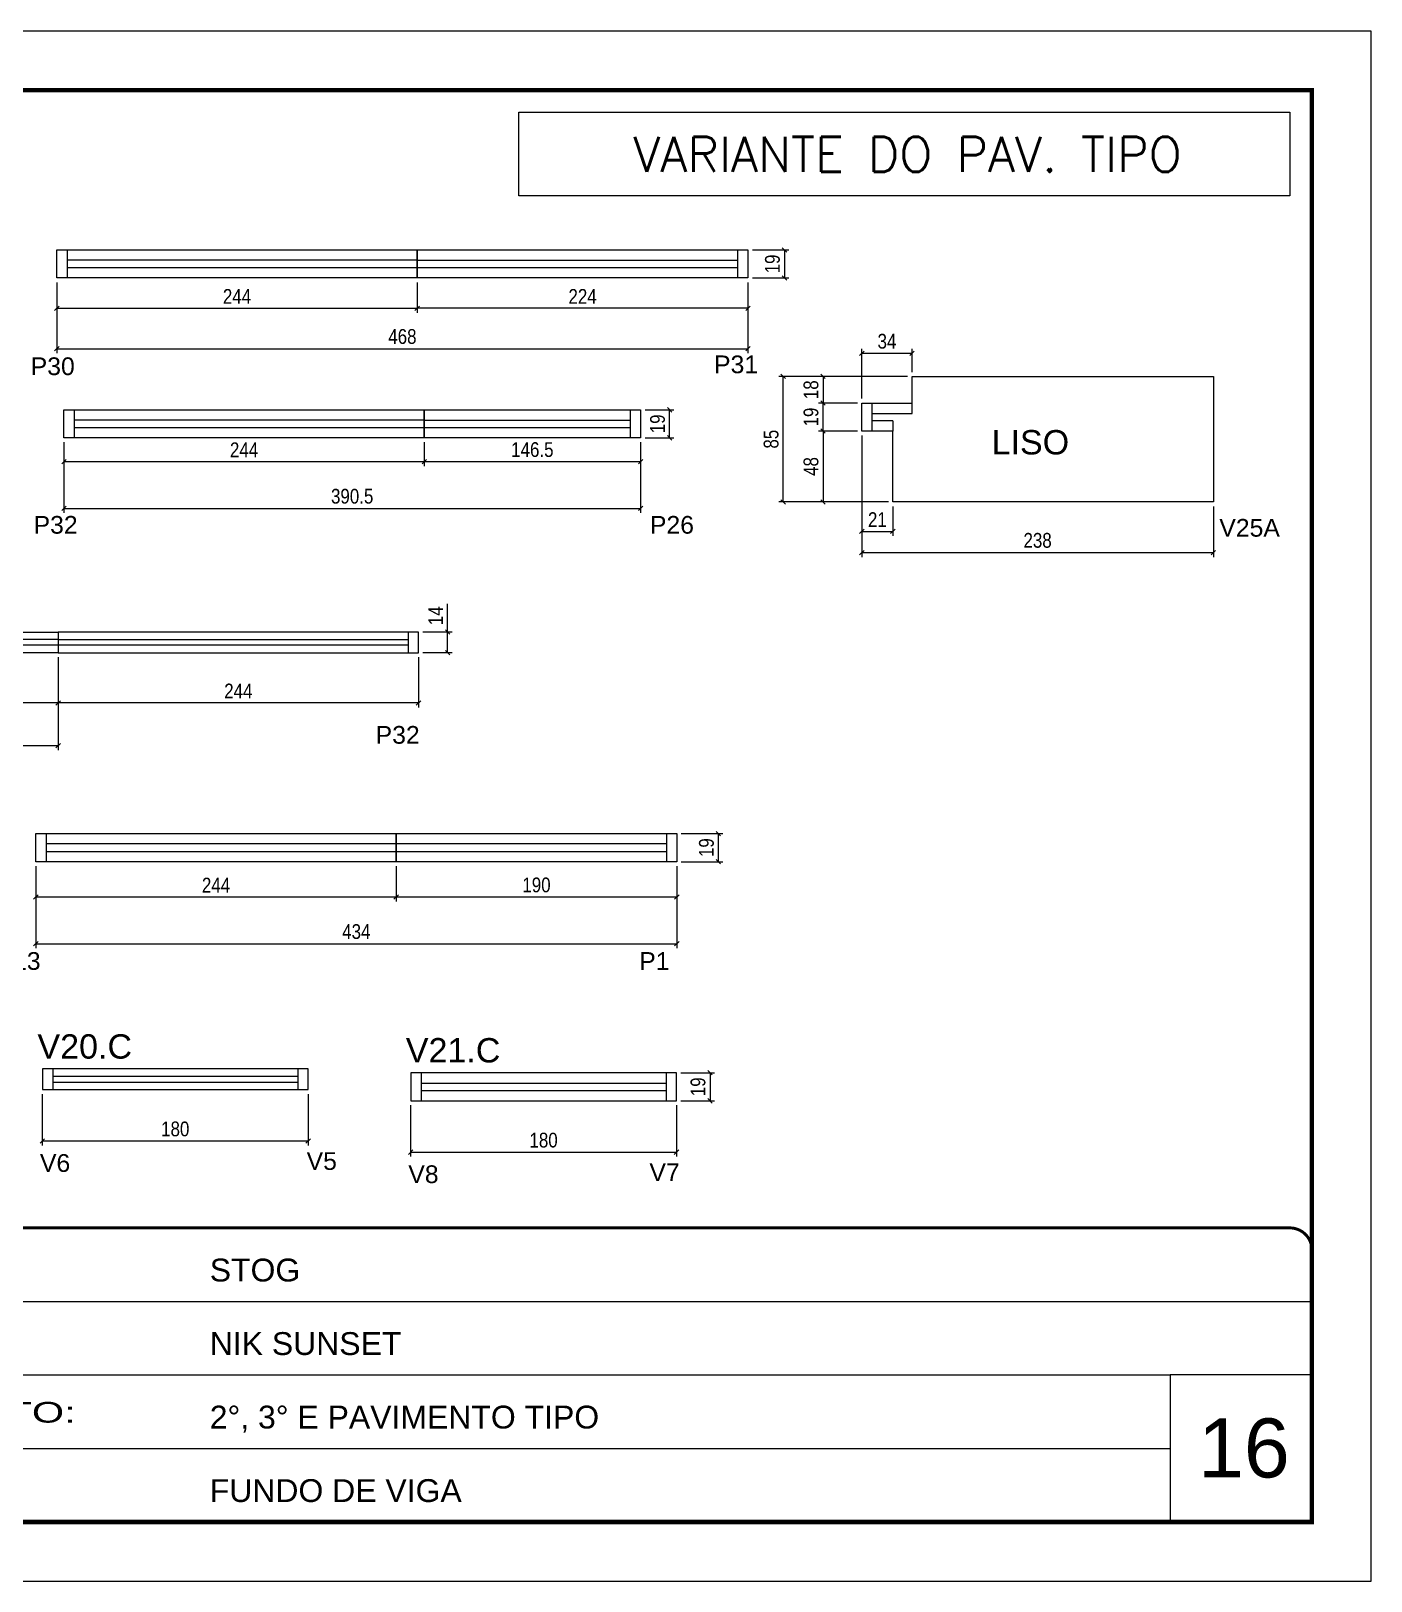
# Model space of a CAD drawing. Header units: millimetres. Extents: x 2437 to 8691, y -1523 to 4121.
# Drawn here: x 7784 to 8691, y -375 to 675 of the extents above; entities that cross this region are included whole.
import ezdxf

# ---------------------------------------------------------------- set-up
doc = ezdxf.new("R2010")
doc.units = ezdxf.units.MM
doc.linetypes.add('CONTINUO', pattern=[0])
doc.linetypes.add('DASHED', pattern=[0.75, 0.5, -0.25])
for name, color, linetype in [('5', 5, 'Continuous'), ('COTA', 241, 'Continuous'), ('NOMENCLATURA', 7, 'Continuous'), ('Painéis', 200, 'Continuous'), ('SARR_2.2x7', 40, 'Continuous'), ('SARR_EDITAR', 141, 'Continuous')]:
    doc.layers.add(name, color=color, linetype=linetype)
for name, color, linetype, lineweight in [('CARIMBO', 255, 'Continuous', 9), ('Folhas', 255, 'Continuous', 9), ('SARRAFO DE PRESSAO', 251, 'DASHED', 9), ('Texto Seção', 7, 'Continuous', 15)]:
    doc.layers.add(name, color=color, linetype=linetype, lineweight=lineweight)
doc.styles.add('ARIAL', font='arial.ttf')
doc.styles.add('COTA TECNICA', font='techl___.ttf', dxfattribs={"height": 10})
doc.styles.add('COTA TECNICA-50', font='techl___.ttf', dxfattribs={"height": 10})
doc.styles.add('REGUA-120', font='ROMANS.shx', dxfattribs={"height": 15})
doc.styles.get("Standard").update_dxf_attribs({"font": 'arial.ttf'})
doc.styles.add('Tecnologia', font='')
doc.styles.get('Tecnologia').set_extended_font_data('Forgotten Futurist')
doc.dimstyles.new('COTA PAINEL-50', dxfattribs={"dimtxt": 10, "dimasz": 3, "dimexe": 3, "dimexo": 3, "dimgap": 3, "dimtad": 1, "dimdec": 1, "dimzin": 12, "dimdsep": 46, "dimtxsty": 'COTA TECNICA-50', "dimblk1": 'OBLIQUE', "dimblk2": 'OBLIQUE', "dimsah": 1, "dimcen": 0.9, "dimclrd": 4, "dimclre": 4, "dimclrt": 240, "dimadec": 1, "dimazin": 3, "dimtfac": 1, "dimtdec": 1, "dimtmove": 0, "dimatfit": 3, "dimfxl": 1, "dimtolj": 1, "dimtzin": 12, "dimarcsym": 0})
doc.dimstyles.new('PAINEL', dxfattribs={"dimtxt": 10, "dimasz": 3, "dimexe": 3, "dimexo": 3, "dimgap": 3, "dimtad": 1, "dimdec": 1, "dimzin": 12, "dimdsep": 46, "dimtxsty": 'COTA TECNICA', "dimblk1": 'OBLIQUE', "dimblk2": 'OBLIQUE', "dimsah": 1, "dimcen": 0.9, "dimclrd": 4, "dimclre": 4, "dimclrt": 240, "dimadec": 1, "dimazin": 3, "dimtfac": 1, "dimtdec": 1, "dimtmove": 0, "dimatfit": 3, "dimfxl": 1, "dimtolj": 1, "dimtzin": 12, "dimarcsym": 0})

# ---------------------------------------------------------------- blocks, each defined once
blk = doc.blocks.new('9999999999')
at = {"color": 30, "linetype": 'CONTINUO'}
for p, q in [((98564.6, 34379.6), (99584, 34379.6)), ((98564.6, 34329.8), (99488, 34329.8)), ((99584, 34329.8), (99488, 34329.8)), ((99488, 34329.8), (99488, 34230.2)), ((98564.6, 34280), (99488, 34280))]:
    blk.add_line(p, q, dxfattribs=at)
at = {"color": 30, "linetype": 'CONTINUO', "const_width": 2}
blk.add_lwpolyline([(99584, 34230.2), (99584, 34414.4, 0.414214), (99569, 34429.4), (98229, 34429.4, 0.414214), (98214, 34414.4), (98214, 34245.2, 0.414214), (98229, 34230.2), (99584, 34230.2)], format="xyb", dxfattribs=at)
at = {"layer": 'Folhas'}
blk.add_lwpolyline([(98139, 34190.2), (99624, 34190.2), (99624, 35240.2), (98139, 35240.2)], close=True, dxfattribs=at)
at = {"layer": 'Folhas', "color": 30, "const_width": 3}
blk.add_lwpolyline([(98214, 34230.2), (99584, 34230.2), (99584, 35200.2), (98214, 35200.2)], close=True, dxfattribs=at)
at = {"color": 7, "linetype": 'Continuous', "ltscale": 5, "style": 'ARIAL'}
for s, height, p in [('STOG', 15.48, (98837.7, 34393.1)), ('NIK SUNSET', 15.48, (98837.7, 34343.3)), ('2°, 3° E PAVIMENTO TIPO', 15.483, (98837.7, 34293.5)), ('FUNDO DE VIGA', 15.483, (98837.7, 34243.7))]:
    blk.add_text(s, height=height, dxfattribs=at).set_placement(p)
at = {"layer": 'Folhas', "color": 7, "style": 'Tecnologia', "width": 1.5}
blk.add_text('PAVIMENTO:', height=14, dxfattribs=at).set_placement((98573.7, 34297.5))
blk = doc.blocks.new('_Oblique')
at = {"color": 0, "linetype": 'ByBlock', "lineweight": -2}
blk.add_line((-0.5, -0.5), (0.5, 0.5), dxfattribs=at)
blk = doc.blocks.new('*D486')
at = {"layer": 'COTA', "color": 4, "linetype": 'ByBlock', "lineweight": -2, "transparency": 16777216}
for p, q in [((7801, 504.8), (7801, 484.3)), ((8045, 504.8), (8045, 484.3)), ((7801, 487.3), (8045, 487.3))]:
    blk.add_line(p, q, dxfattribs=at)
at = {"layer": 'Defpoints', "color": 0, "linetype": 'ByBlock', "transparency": 16777216}
for p in [(7801, 507.8), (8045, 507.8), (8045, 487.3)]:
    blk.add_point(p, dxfattribs=at)
at = {"layer": 'COTA', "color": 4, "linetype": 'ByBlock', "lineweight": -2, "transparency": 16777216, "xscale": 3, "yscale": 3, "zscale": 3, "rotation": 180}
blk.add_blockref('_Oblique', (7801, 487.3), dxfattribs=at)
at = {"layer": 'COTA', "color": 4, "linetype": 'ByBlock', "lineweight": -2, "transparency": 16777216, "xscale": 3, "yscale": 3, "zscale": 3}
blk.add_blockref('_Oblique', (8045, 487.3), dxfattribs=at)
at = {"layer": 'COTA', "color": 240, "linetype": 'ByBlock', "transparency": 16777216, "insert": (7923, 495.3), "char_height": 10, "attachment_point": 5, "style": 'COTA TECNICA-50'}
blk.add_mtext('\\A1;244', dxfattribs=at)
blk = doc.blocks.new('*D487')
at = {"layer": 'COTA', "color": 4, "linetype": 'ByBlock', "lineweight": -2, "transparency": 16777216}
for p, q in [((8045, 504.8), (8045, 484.3)), ((8269, 504.8), (8269, 484.3)), ((8269, 487.3), (8045, 487.3))]:
    blk.add_line(p, q, dxfattribs=at)
at = {"layer": 'Defpoints', "color": 0, "linetype": 'ByBlock', "transparency": 16777216}
for p in [(8045, 507.8), (8269, 507.8), (8045, 487.3)]:
    blk.add_point(p, dxfattribs=at)
at = {"layer": 'COTA', "color": 4, "linetype": 'ByBlock', "lineweight": -2, "transparency": 16777216, "xscale": 3, "yscale": 3, "zscale": 3, "rotation": 180}
blk.add_blockref('_Oblique', (8045, 487.3), dxfattribs=at)
at = {"layer": 'COTA', "color": 4, "linetype": 'ByBlock', "lineweight": -2, "transparency": 16777216, "xscale": 3, "yscale": 3, "zscale": 3}
blk.add_blockref('_Oblique', (8269, 487.3), dxfattribs=at)
at = {"layer": 'COTA', "color": 240, "linetype": 'ByBlock', "transparency": 16777216, "insert": (8157, 495.3), "char_height": 10, "attachment_point": 5, "style": 'COTA TECNICA-50'}
blk.add_mtext('\\A1;224', dxfattribs=at)
blk = doc.blocks.new('*D505')
at = {"layer": 'COTA', "color": 4, "lineweight": -2, "transparency": 16777216}
for p, q in [((7801, 504.8), (7801, 456.9)), ((8269, 504.8), (8269, 456.9)), ((7801, 459.9), (8269, 459.9))]:
    blk.add_line(p, q, dxfattribs=at)
at = {"layer": 'Defpoints', "color": 0, "transparency": 16777216}
for p in [(7801, 507.8), (8269, 507.8), (8269, 459.9)]:
    blk.add_point(p, dxfattribs=at)
at = {"layer": 'COTA', "color": 4, "lineweight": -2, "transparency": 16777216, "xscale": 3, "yscale": 3, "zscale": 3, "rotation": 180}
blk.add_blockref('_Oblique', (7801, 459.9), dxfattribs=at)
at = {"layer": 'COTA', "color": 4, "lineweight": -2, "transparency": 16777216, "xscale": 3, "yscale": 3, "zscale": 3}
blk.add_blockref('_Oblique', (8269, 459.9), dxfattribs=at)
at = {"layer": 'COTA', "color": 240, "transparency": 16777216, "insert": (8035, 468.1), "char_height": 10, "attachment_point": 5, "style": 'COTA TECNICA'}
blk.add_mtext('\\A1;468', dxfattribs=at)
blk = doc.blocks.new('*D491')
at = {"layer": 'COTA', "color": 4, "linetype": 'ByBlock', "lineweight": -2, "transparency": 16777216}
for p, q in [((7805.8, 396.5), (7805.8, 380.4)), ((8049.8, 396.5), (8049.8, 380.4)), ((7805.8, 383.4), (8049.8, 383.4))]:
    blk.add_line(p, q, dxfattribs=at)
at = {"layer": 'Defpoints', "color": 0, "linetype": 'ByBlock', "transparency": 16777216}
for p in [(7805.8, 399.5), (8049.8, 399.5), (8049.8, 383.4)]:
    blk.add_point(p, dxfattribs=at)
at = {"layer": 'COTA', "color": 4, "linetype": 'ByBlock', "lineweight": -2, "transparency": 16777216, "xscale": 3, "yscale": 3, "zscale": 3, "rotation": 180}
blk.add_blockref('_Oblique', (7805.8, 383.4), dxfattribs=at)
at = {"layer": 'COTA', "color": 4, "linetype": 'ByBlock', "lineweight": -2, "transparency": 16777216, "xscale": 3, "yscale": 3, "zscale": 3}
blk.add_blockref('_Oblique', (8049.8, 383.4), dxfattribs=at)
at = {"layer": 'COTA', "color": 240, "linetype": 'ByBlock', "transparency": 16777216, "insert": (7927.8, 391.4), "char_height": 10, "attachment_point": 5, "style": 'COTA TECNICA-50'}
blk.add_mtext('\\A1;244', dxfattribs=at)
blk = doc.blocks.new('*D492')
at = {"layer": 'COTA', "color": 4, "linetype": 'ByBlock', "lineweight": -2, "transparency": 16777216}
for p, q in [((8049.8, 396.5), (8049.8, 380.4)), ((8196.3, 396.5), (8196.3, 380.4)), ((8049.8, 383.4), (8196.3, 383.4))]:
    blk.add_line(p, q, dxfattribs=at)
at = {"layer": 'Defpoints', "color": 0, "linetype": 'ByBlock', "transparency": 16777216}
for p in [(8049.8, 399.5), (8196.3, 399.5), (8196.3, 383.4)]:
    blk.add_point(p, dxfattribs=at)
at = {"layer": 'COTA', "color": 4, "linetype": 'ByBlock', "lineweight": -2, "transparency": 16777216, "xscale": 3, "yscale": 3, "zscale": 3, "rotation": 180}
blk.add_blockref('_Oblique', (8049.8, 383.4), dxfattribs=at)
at = {"layer": 'COTA', "color": 4, "linetype": 'ByBlock', "lineweight": -2, "transparency": 16777216, "xscale": 3, "yscale": 3, "zscale": 3}
blk.add_blockref('_Oblique', (8196.3, 383.4), dxfattribs=at)
at = {"layer": 'COTA', "color": 240, "linetype": 'ByBlock', "transparency": 16777216, "insert": (8123, 391.5), "char_height": 10, "attachment_point": 5, "style": 'COTA TECNICA-50'}
blk.add_mtext('\\A1;146.5', dxfattribs=at)
blk = doc.blocks.new('*D512')
at = {"layer": 'COTA', "color": 4, "lineweight": -2, "transparency": 16777216}
for p, q in [((7805.8, 396.5), (7805.8, 348.7)), ((8196.3, 396.5), (8196.3, 348.7)), ((7805.8, 351.7), (8196.3, 351.7))]:
    blk.add_line(p, q, dxfattribs=at)
at = {"layer": 'Defpoints', "color": 0, "transparency": 16777216}
for p in [(7805.8, 399.5), (8196.3, 399.5), (8196.3, 351.7)]:
    blk.add_point(p, dxfattribs=at)
at = {"layer": 'COTA', "color": 4, "lineweight": -2, "transparency": 16777216, "xscale": 3, "yscale": 3, "zscale": 3, "rotation": 180}
blk.add_blockref('_Oblique', (7805.8, 351.7), dxfattribs=at)
at = {"layer": 'COTA', "color": 4, "lineweight": -2, "transparency": 16777216, "xscale": 3, "yscale": 3, "zscale": 3}
blk.add_blockref('_Oblique', (8196.3, 351.7), dxfattribs=at)
at = {"layer": 'COTA', "color": 240, "transparency": 16777216, "insert": (8001, 359.9), "char_height": 10, "attachment_point": 5, "style": 'COTA TECNICA'}
blk.add_mtext('\\A1;390.5', dxfattribs=at)
blk = doc.blocks.new('*D513')
at = {"layer": 'COTA', "color": 4, "lineweight": -2, "transparency": 16777216}
for p, q in [((8272, 526.8), (8296.7, 526.8)), ((8293.7, 526.8), (8293.7, 507.8)), ((8272, 507.8), (8296.7, 507.8))]:
    blk.add_line(p, q, dxfattribs=at)
at = {"layer": 'Defpoints', "color": 0, "transparency": 16777216}
for p in [(8269, 526.8), (8269, 507.8), (8293.7, 507.8)]:
    blk.add_point(p, dxfattribs=at)
at = {"layer": 'COTA', "color": 4, "lineweight": -2, "transparency": 16777216, "xscale": 3, "yscale": 3, "zscale": 3}
for p, rotation in [((8293.7, 526.8), 90), ((8293.7, 507.8), 270)]:
    blk.add_blockref('_Oblique', p, dxfattribs=dict(at, rotation=rotation))
at = {"layer": 'COTA', "color": 240, "transparency": 16777216, "insert": (8285.6, 517.3), "char_height": 10, "attachment_point": 5, "rotation": 90, "style": 'COTA TECNICA-50'}
blk.add_mtext('\\A1;19', dxfattribs=at)
blk = doc.blocks.new('*D514')
at = {"layer": 'COTA', "color": 4, "lineweight": -2, "transparency": 16777216}
for p, q in [((8199.3, 418.5), (8218.9, 418.5)), ((8215.9, 399.5), (8215.9, 418.5)), ((8199.3, 399.5), (8218.9, 399.5))]:
    blk.add_line(p, q, dxfattribs=at)
at = {"layer": 'Defpoints', "color": 0, "transparency": 16777216}
for p in [(8196.3, 418.5), (8215.9, 418.5), (8196.3, 399.5)]:
    blk.add_point(p, dxfattribs=at)
at = {"layer": 'COTA', "color": 4, "lineweight": -2, "transparency": 16777216, "xscale": 3, "yscale": 3, "zscale": 3}
for p, rotation in [((8215.9, 418.5), 90), ((8215.9, 399.5), 270)]:
    blk.add_blockref('_Oblique', p, dxfattribs=dict(at, rotation=rotation))
at = {"layer": 'COTA', "color": 240, "transparency": 16777216, "insert": (8207.8, 409), "char_height": 10, "attachment_point": 5, "rotation": 90, "style": 'COTA TECNICA-50'}
blk.add_mtext('\\A1;19', dxfattribs=at)
blk = doc.blocks.new('*D493')
at = {"layer": 'COTA', "color": 4, "lineweight": -2, "transparency": 16777216}
for p, q in [((8346.1, 364), (8346.1, 318.7)), ((8584.1, 353.1), (8584.1, 318.7)), ((8584.1, 321.7), (8346.1, 321.7))]:
    blk.add_line(p, q, dxfattribs=at)
at = {"layer": 'Defpoints', "color": 0, "transparency": 16777216}
for p in [(8346.1, 367), (8584.1, 356.1), (8346.1, 321.7)]:
    blk.add_point(p, dxfattribs=at)
at = {"layer": 'COTA', "color": 4, "lineweight": -2, "transparency": 16777216, "xscale": 3, "yscale": 3, "zscale": 3, "rotation": 180}
blk.add_blockref('_Oblique', (8346.1, 321.7), dxfattribs=at)
at = {"layer": 'COTA', "color": 4, "lineweight": -2, "transparency": 16777216, "xscale": 3, "yscale": 3, "zscale": 3}
blk.add_blockref('_Oblique', (8584.1, 321.7), dxfattribs=at)
at = {"layer": 'COTA', "color": 240, "transparency": 16777216, "insert": (8465.1, 330), "char_height": 10, "attachment_point": 5, "style": 'COTA TECNICA-50'}
blk.add_mtext('\\A1;238', dxfattribs=at)
blk = doc.blocks.new('*D494')
at = {"layer": 'COTA', "color": 4, "lineweight": -2, "transparency": 16777216}
for p, q in [((8377.1, 441.1), (8316.8, 441.1)), ((8319.8, 441.1), (8319.8, 423.1)), ((8343.1, 423.1), (8316.8, 423.1))]:
    blk.add_line(p, q, dxfattribs=at)
at = {"layer": 'Defpoints', "color": 0, "transparency": 16777216}
for p in [(8380.1, 441.1), (8319.8, 423.1), (8346.1, 423.1)]:
    blk.add_point(p, dxfattribs=at)
at = {"layer": 'COTA', "color": 4, "lineweight": -2, "transparency": 16777216, "xscale": 3, "yscale": 3, "zscale": 3}
for p, rotation in [((8319.8, 441.1), 90), ((8319.8, 423.1), 270)]:
    blk.add_blockref('_Oblique', p, dxfattribs=dict(at, rotation=rotation))
at = {"layer": 'COTA', "color": 240, "transparency": 16777216, "insert": (8311.7, 432.1), "char_height": 10, "attachment_point": 5, "rotation": 90, "style": 'COTA TECNICA-50'}
blk.add_mtext('\\A1;18', dxfattribs=at)
blk = doc.blocks.new('*D495')
at = {"layer": 'COTA', "color": 4, "lineweight": -2, "transparency": 16777216}
for p, q in [((8343.1, 404.1), (8316.8, 404.1)), ((8319.8, 404.1), (8319.8, 356.1)), ((8364.1, 356.1), (8316.8, 356.1))]:
    blk.add_line(p, q, dxfattribs=at)
at = {"layer": 'Defpoints', "color": 0, "transparency": 16777216}
for p in [(8346.1, 404.1), (8319.8, 356.1), (8367.1, 356.1)]:
    blk.add_point(p, dxfattribs=at)
at = {"layer": 'COTA', "color": 4, "lineweight": -2, "transparency": 16777216, "xscale": 3, "yscale": 3, "zscale": 3}
for p, rotation in [((8319.8, 404.1), 90), ((8319.8, 356.1), 270)]:
    blk.add_blockref('_Oblique', p, dxfattribs=dict(at, rotation=rotation))
at = {"layer": 'COTA', "color": 240, "transparency": 16777216, "insert": (8311.7, 380.1), "char_height": 10, "attachment_point": 5, "rotation": 90, "style": 'COTA TECNICA-50'}
blk.add_mtext('\\A1;48', dxfattribs=at)
blk = doc.blocks.new('*D496')
at = {"layer": 'COTA', "color": 4, "lineweight": -2, "transparency": 16777216}
for p, q in [((8377.1, 441.1), (8289.8, 441.1)), ((8292.8, 356.1), (8292.8, 441.1)), ((8364.1, 356.1), (8289.8, 356.1))]:
    blk.add_line(p, q, dxfattribs=at)
at = {"layer": 'Defpoints', "color": 0, "transparency": 16777216}
for p in [(8292.8, 441.1), (8380.1, 441.1), (8367.1, 356.1)]:
    blk.add_point(p, dxfattribs=at)
at = {"layer": 'COTA', "color": 4, "lineweight": -2, "transparency": 16777216, "xscale": 3, "yscale": 3, "zscale": 3}
for p, rotation in [((8292.8, 441.1), 90), ((8292.8, 356.1), 270)]:
    blk.add_blockref('_Oblique', p, dxfattribs=dict(at, rotation=rotation))
at = {"layer": 'COTA', "color": 240, "transparency": 16777216, "insert": (8284.7, 398.6), "char_height": 10, "attachment_point": 5, "rotation": 90, "style": 'COTA TECNICA-50'}
blk.add_mtext('\\A1;85', dxfattribs=at)
blk = doc.blocks.new('*D497')
at = {"layer": 'COTA', "color": 4, "lineweight": -2, "transparency": 16777216}
for p, q in [((8346.1, 401.1), (8346.1, 333.1)), ((8367.1, 353.1), (8367.1, 333.1)), ((8346.1, 336.1), (8367.1, 336.1))]:
    blk.add_line(p, q, dxfattribs=at)
at = {"layer": 'Defpoints', "color": 0, "transparency": 16777216}
for p in [(8346.1, 404.1), (8367.1, 356.1), (8367.1, 336.1)]:
    blk.add_point(p, dxfattribs=at)
at = {"layer": 'COTA', "color": 4, "lineweight": -2, "transparency": 16777216, "xscale": 3, "yscale": 3, "zscale": 3, "rotation": 180}
blk.add_blockref('_Oblique', (8346.1, 336.1), dxfattribs=at)
at = {"layer": 'COTA', "color": 4, "lineweight": -2, "transparency": 16777216, "xscale": 3, "yscale": 3, "zscale": 3}
blk.add_blockref('_Oblique', (8367.1, 336.1), dxfattribs=at)
at = {"layer": 'COTA', "color": 240, "transparency": 16777216, "insert": (8356.6, 344.1), "char_height": 10, "attachment_point": 5, "style": 'COTA TECNICA-50'}
blk.add_mtext('\\A1;21', dxfattribs=at)
blk = doc.blocks.new('*D515')
at = {"layer": 'COTA', "color": 4, "lineweight": -2, "transparency": 16777216}
for p, q in [((8343.1, 423.1), (8316.8, 423.1)), ((8319.8, 404.1), (8319.8, 423.1)), ((8343.1, 404.1), (8316.8, 404.1))]:
    blk.add_line(p, q, dxfattribs=at)
at = {"layer": 'Defpoints', "color": 0, "transparency": 16777216}
for p in [(8319.8, 423.1), (8346.1, 423.1), (8346.1, 404.1)]:
    blk.add_point(p, dxfattribs=at)
at = {"layer": 'COTA', "color": 4, "lineweight": -2, "transparency": 16777216, "xscale": 3, "yscale": 3, "zscale": 3}
for p, rotation in [((8319.8, 423.1), 90), ((8319.8, 404.1), 270)]:
    blk.add_blockref('_Oblique', p, dxfattribs=dict(at, rotation=rotation))
at = {"layer": 'COTA', "color": 240, "transparency": 16777216, "insert": (8311.7, 413.6), "char_height": 10, "attachment_point": 5, "rotation": 90, "style": 'COTA TECNICA-50'}
blk.add_mtext('\\A1;19', dxfattribs=at)
blk = doc.blocks.new('*D516')
at = {"layer": 'COTA', "color": 4, "lineweight": -2, "transparency": 16777216}
for p, q in [((8346.1, 426.1), (8346.1, 459.7)), ((8380.1, 456.7), (8346.1, 456.7)), ((8380.1, 444.1), (8380.1, 459.7))]:
    blk.add_line(p, q, dxfattribs=at)
at = {"layer": 'Defpoints', "color": 0, "transparency": 16777216}
for p in [(8346.1, 456.7), (8380.1, 441.1), (8346.1, 423.1)]:
    blk.add_point(p, dxfattribs=at)
at = {"layer": 'COTA', "color": 4, "lineweight": -2, "transparency": 16777216, "xscale": 3, "yscale": 3, "zscale": 3, "rotation": 180}
blk.add_blockref('_Oblique', (8346.1, 456.7), dxfattribs=at)
at = {"layer": 'COTA', "color": 4, "lineweight": -2, "transparency": 16777216, "xscale": 3, "yscale": 3, "zscale": 3}
blk.add_blockref('_Oblique', (8380.1, 456.7), dxfattribs=at)
at = {"layer": 'COTA', "color": 240, "transparency": 16777216, "insert": (8363.1, 464.9), "char_height": 10, "attachment_point": 5, "style": 'COTA TECNICA-50'}
blk.add_mtext('\\A1;34', dxfattribs=at)
blk = doc.blocks.new('*D508')
at = {"layer": 'COTA', "color": 4, "linetype": 'ByBlock', "lineweight": -2, "transparency": 16777216}
for p, q in [((7791.2, -45), (7791.2, -79.8)), ((7971.2, -45), (7971.2, -79.8)), ((7791.2, -76.8), (7971.2, -76.8))]:
    blk.add_line(p, q, dxfattribs=at)
at = {"layer": 'Defpoints', "color": 0, "linetype": 'ByBlock', "transparency": 16777216}
for p in [(7791.2, -42), (7971.2, -42), (7971.2, -76.8)]:
    blk.add_point(p, dxfattribs=at)
at = {"layer": 'COTA', "color": 4, "linetype": 'ByBlock', "lineweight": -2, "transparency": 16777216, "xscale": 3, "yscale": 3, "zscale": 3, "rotation": 180}
blk.add_blockref('_Oblique', (7791.2, -76.8), dxfattribs=at)
at = {"layer": 'COTA', "color": 4, "linetype": 'ByBlock', "lineweight": -2, "transparency": 16777216, "xscale": 3, "yscale": 3, "zscale": 3}
blk.add_blockref('_Oblique', (7971.2, -76.8), dxfattribs=at)
at = {"layer": 'COTA', "color": 240, "linetype": 'ByBlock', "transparency": 16777216, "insert": (7881.2, -68.7), "char_height": 10, "attachment_point": 5, "style": 'COTA TECNICA-50'}
blk.add_mtext('\\A1;180', dxfattribs=at)
blk = doc.blocks.new('*D509')
at = {"layer": 'COTA', "color": 4, "linetype": 'ByBlock', "lineweight": -2, "transparency": 16777216}
for p, q in [((8040.6, -52.6), (8040.6, -87.4)), ((8220.6, -52.6), (8220.6, -87.4)), ((8040.6, -84.4), (8220.6, -84.4))]:
    blk.add_line(p, q, dxfattribs=at)
at = {"layer": 'Defpoints', "color": 0, "linetype": 'ByBlock', "transparency": 16777216}
for p in [(8040.6, -49.6), (8220.6, -49.6), (8220.6, -84.4)]:
    blk.add_point(p, dxfattribs=at)
at = {"layer": 'COTA', "color": 4, "linetype": 'ByBlock', "lineweight": -2, "transparency": 16777216, "xscale": 3, "yscale": 3, "zscale": 3, "rotation": 180}
blk.add_blockref('_Oblique', (8040.6, -84.4), dxfattribs=at)
at = {"layer": 'COTA', "color": 4, "linetype": 'ByBlock', "lineweight": -2, "transparency": 16777216, "xscale": 3, "yscale": 3, "zscale": 3}
blk.add_blockref('_Oblique', (8220.6, -84.4), dxfattribs=at)
at = {"layer": 'COTA', "color": 240, "linetype": 'ByBlock', "transparency": 16777216, "insert": (8130.6, -76.3), "char_height": 10, "attachment_point": 5, "style": 'COTA TECNICA-50'}
blk.add_mtext('\\A1;180', dxfattribs=at)
blk = doc.blocks.new('*D510')
at = {"layer": 'COTA', "color": 4, "lineweight": -2, "transparency": 16777216}
for p, q in [((8223.6, -30.6), (8246.3, -30.6)), ((8243.3, -30.6), (8243.3, -49.6)), ((8223.6, -49.6), (8246.3, -49.6))]:
    blk.add_line(p, q, dxfattribs=at)
at = {"layer": 'Defpoints', "color": 0, "transparency": 16777216}
for p in [(8220.6, -30.6), (8220.6, -49.6), (8243.3, -49.6)]:
    blk.add_point(p, dxfattribs=at)
at = {"layer": 'COTA', "color": 4, "lineweight": -2, "transparency": 16777216, "xscale": 3, "yscale": 3, "zscale": 3}
for p, rotation in [((8243.3, -30.6), 90), ((8243.3, -49.6), 270)]:
    blk.add_blockref('_Oblique', p, dxfattribs=dict(at, rotation=rotation))
at = {"layer": 'COTA', "color": 240, "transparency": 16777216, "insert": (8235.2, -40.1), "char_height": 10, "attachment_point": 5, "rotation": 90, "style": 'COTA TECNICA-50'}
blk.add_mtext('\\A1;19', dxfattribs=at)
blk = doc.blocks.new('*D474')
at = {"layer": 'COTA', "color": 4, "linetype": 'ByBlock', "lineweight": -2, "transparency": 16777216}
for p, q in [((7801.9, 251), (7801.9, 216.9)), ((8045.9, 251), (8045.9, 216.9)), ((8045.9, 219.9), (7801.9, 219.9))]:
    blk.add_line(p, q, dxfattribs=at)
at = {"layer": 'Defpoints', "color": 0, "linetype": 'ByBlock', "transparency": 16777216}
for p in [(7801.9, 254), (8045.9, 254), (7801.9, 219.9)]:
    blk.add_point(p, dxfattribs=at)
at = {"layer": 'COTA', "color": 4, "linetype": 'ByBlock', "lineweight": -2, "transparency": 16777216, "xscale": 3, "yscale": 3, "zscale": 3, "rotation": 180}
blk.add_blockref('_Oblique', (7801.9, 219.9), dxfattribs=at)
at = {"layer": 'COTA', "color": 4, "linetype": 'ByBlock', "lineweight": -2, "transparency": 16777216, "xscale": 3, "yscale": 3, "zscale": 3}
blk.add_blockref('_Oblique', (8045.9, 219.9), dxfattribs=at)
at = {"layer": 'COTA', "color": 240, "linetype": 'ByBlock', "transparency": 16777216, "insert": (7923.9, 228), "char_height": 10, "attachment_point": 5, "style": 'COTA TECNICA-50'}
blk.add_mtext('\\A1;244', dxfattribs=at)
blk = doc.blocks.new('*D476')
at = {"layer": 'COTA', "color": 4, "lineweight": -2, "transparency": 16777216}
for p, q in [((7557.9, 251), (7557.9, 188)), ((7801.9, 251), (7801.9, 188)), ((7557.9, 191), (7801.9, 191))]:
    blk.add_line(p, q, dxfattribs=at)
at = {"layer": 'Defpoints', "color": 0, "transparency": 16777216}
for p in [(7557.9, 254), (7801.9, 254), (7801.9, 191)]:
    blk.add_point(p, dxfattribs=at)
at = {"layer": 'COTA', "color": 4, "lineweight": -2, "transparency": 16777216, "xscale": 3, "yscale": 3, "zscale": 3, "rotation": 180}
blk.add_blockref('_Oblique', (7557.9, 191), dxfattribs=at)
at = {"layer": 'COTA', "color": 4, "lineweight": -2, "transparency": 16777216, "xscale": 3, "yscale": 3, "zscale": 3}
blk.add_blockref('_Oblique', (7801.9, 191), dxfattribs=at)
at = {"layer": 'COTA', "color": 240, "transparency": 16777216, "insert": (7679.9, 199.1), "char_height": 10, "attachment_point": 5, "style": 'COTA TECNICA'}
blk.add_mtext('\\A1;4x', dxfattribs=at)
blk = doc.blocks.new('*D477')
at = {"layer": 'COTA', "color": 4, "lineweight": -2, "transparency": 16777216}
for p, q in [((7557.9, 251), (7557.9, 216.9)), ((7801.9, 251), (7801.9, 216.9)), ((7801.9, 219.9), (7557.9, 219.9))]:
    blk.add_line(p, q, dxfattribs=at)
at = {"layer": 'Defpoints', "color": 0, "transparency": 16777216}
for p in [(7557.9, 254), (7801.9, 254), (7557.9, 219.9)]:
    blk.add_point(p, dxfattribs=at)
at = {"layer": 'COTA', "color": 4, "lineweight": -2, "transparency": 16777216, "xscale": 3, "yscale": 3, "zscale": 3, "rotation": 180}
blk.add_blockref('_Oblique', (7557.9, 219.9), dxfattribs=at)
at = {"layer": 'COTA', "color": 4, "lineweight": -2, "transparency": 16777216, "xscale": 3, "yscale": 3, "zscale": 3}
blk.add_blockref('_Oblique', (7801.9, 219.9), dxfattribs=at)
at = {"layer": 'COTA', "color": 240, "transparency": 16777216, "insert": (7679.9, 228), "char_height": 10, "attachment_point": 5, "style": 'COTA TECNICA'}
blk.add_mtext('\\A1;244', dxfattribs=at)
blk = doc.blocks.new('*D480')
at = {"layer": 'COTA', "color": 4, "lineweight": -2, "transparency": 16777216}
for p, q in [((8223.8, 131.4), (8252, 131.4)), ((8249, 112.4), (8249, 131.4)), ((8223.8, 112.4), (8252, 112.4))]:
    blk.add_line(p, q, dxfattribs=at)
at = {"layer": 'Defpoints', "color": 0, "transparency": 16777216}
for p in [(8220.8, 131.4), (8249, 131.4), (8220.8, 112.4)]:
    blk.add_point(p, dxfattribs=at)
at = {"layer": 'COTA', "color": 4, "lineweight": -2, "transparency": 16777216, "xscale": 3, "yscale": 3, "zscale": 3}
for p, rotation in [((8249, 131.4), 90), ((8249, 112.4), 270)]:
    blk.add_blockref('_Oblique', p, dxfattribs=dict(at, rotation=rotation))
at = {"layer": 'COTA', "color": 240, "transparency": 16777216, "insert": (8240.9, 121.9), "char_height": 10, "attachment_point": 5, "rotation": 90, "style": 'COTA TECNICA'}
blk.add_mtext('\\A1;19', dxfattribs=at)
blk = doc.blocks.new('*D481')
at = {"layer": 'COTA', "color": 4, "linetype": 'ByBlock', "lineweight": -2, "transparency": 16777216}
for p, q in [((7786.8, 109.4), (7786.8, 85.5)), ((8030.8, 109.4), (8030.8, 85.5)), ((7786.8, 88.5), (8030.8, 88.5))]:
    blk.add_line(p, q, dxfattribs=at)
at = {"layer": 'Defpoints', "color": 0, "linetype": 'ByBlock', "transparency": 16777216}
for p in [(7786.8, 112.4), (8030.8, 112.4), (8030.8, 88.5)]:
    blk.add_point(p, dxfattribs=at)
at = {"layer": 'COTA', "color": 4, "linetype": 'ByBlock', "lineweight": -2, "transparency": 16777216, "xscale": 3, "yscale": 3, "zscale": 3, "rotation": 180}
blk.add_blockref('_Oblique', (7786.8, 88.5), dxfattribs=at)
at = {"layer": 'COTA', "color": 4, "linetype": 'ByBlock', "lineweight": -2, "transparency": 16777216, "xscale": 3, "yscale": 3, "zscale": 3}
blk.add_blockref('_Oblique', (8030.8, 88.5), dxfattribs=at)
at = {"layer": 'COTA', "color": 240, "linetype": 'ByBlock', "transparency": 16777216, "insert": (7908.8, 96.5), "char_height": 10, "attachment_point": 5, "style": 'COTA TECNICA-50'}
blk.add_mtext('\\A1;244', dxfattribs=at)
blk = doc.blocks.new('*D482')
at = {"layer": 'COTA', "color": 4, "linetype": 'ByBlock', "lineweight": -2, "transparency": 16777216}
for p, q in [((8030.8, 109.4), (8030.8, 85.5)), ((8220.8, 109.4), (8220.8, 85.5)), ((8030.8, 88.5), (8220.8, 88.5))]:
    blk.add_line(p, q, dxfattribs=at)
at = {"layer": 'Defpoints', "color": 0, "linetype": 'ByBlock', "transparency": 16777216}
for p in [(8030.8, 112.4), (8220.8, 112.4), (8220.8, 88.5)]:
    blk.add_point(p, dxfattribs=at)
at = {"layer": 'COTA', "color": 4, "linetype": 'ByBlock', "lineweight": -2, "transparency": 16777216, "xscale": 3, "yscale": 3, "zscale": 3, "rotation": 180}
blk.add_blockref('_Oblique', (8030.8, 88.5), dxfattribs=at)
at = {"layer": 'COTA', "color": 4, "linetype": 'ByBlock', "lineweight": -2, "transparency": 16777216, "xscale": 3, "yscale": 3, "zscale": 3}
blk.add_blockref('_Oblique', (8220.8, 88.5), dxfattribs=at)
at = {"layer": 'COTA', "color": 240, "linetype": 'ByBlock', "transparency": 16777216, "insert": (8125.8, 96.6), "char_height": 10, "attachment_point": 5, "style": 'COTA TECNICA-50'}
blk.add_mtext('\\A1;190', dxfattribs=at)
blk = doc.blocks.new('*D503')
at = {"layer": 'COTA', "color": 4, "lineweight": -2, "transparency": 16777216}
for p, q in [((7786.8, 109.4), (7786.8, 53.8)), ((8220.8, 109.4), (8220.8, 53.8)), ((7786.8, 56.8), (8220.8, 56.8))]:
    blk.add_line(p, q, dxfattribs=at)
at = {"layer": 'Defpoints', "color": 0, "transparency": 16777216}
for p in [(7786.8, 112.4), (8220.8, 112.4), (8220.8, 56.8)]:
    blk.add_point(p, dxfattribs=at)
at = {"layer": 'COTA', "color": 4, "lineweight": -2, "transparency": 16777216, "xscale": 3, "yscale": 3, "zscale": 3, "rotation": 180}
blk.add_blockref('_Oblique', (7786.8, 56.8), dxfattribs=at)
at = {"layer": 'COTA', "color": 4, "lineweight": -2, "transparency": 16777216, "xscale": 3, "yscale": 3, "zscale": 3}
blk.add_blockref('_Oblique', (8220.8, 56.8), dxfattribs=at)
at = {"layer": 'COTA', "color": 240, "transparency": 16777216, "insert": (8003.8, 65), "char_height": 10, "attachment_point": 5, "style": 'COTA TECNICA'}
blk.add_mtext('\\A1;434', dxfattribs=at)
blk = doc.blocks.new('*D483')
at = {"layer": 'COTA', "color": 4, "lineweight": -2, "transparency": 16777216}
for p, q in [((8065.6, 268), (8065.6, 287.1)), ((8048.9, 268), (8068.6, 268)), ((8065.6, 254), (8065.6, 268)), ((8048.9, 254), (8068.6, 254))]:
    blk.add_line(p, q, dxfattribs=at)
at = {"layer": 'Defpoints', "color": 0, "transparency": 16777216}
for p in [(8045.9, 268), (8065.6, 268), (8045.9, 254)]:
    blk.add_point(p, dxfattribs=at)
at = {"layer": 'COTA', "color": 4, "lineweight": -2, "transparency": 16777216, "xscale": 3, "yscale": 3, "zscale": 3}
for p, rotation in [((8065.6, 268), 90), ((8065.6, 254), 270)]:
    blk.add_blockref('_Oblique', p, dxfattribs=dict(at, rotation=rotation))
at = {"layer": 'COTA', "color": 240, "transparency": 16777216, "insert": (8057.5, 279), "char_height": 10, "attachment_point": 5, "rotation": 90, "style": 'COTA TECNICA-50'}
blk.add_mtext('\\A1;14', dxfattribs=at)

msp = doc.modelspace()

# ---------------------------------------------------------------- linework, layer by layer
at = {"layer": 'Painéis'}
for p, q in [((8380.09, 423.11), (8380.09, 441.11)), ((8380.09, 441.11), (8530.09, 441.11)), ((8530.09, 441.11), (8584.09, 441.11)), ((8584.09, 441.11), (8584.09, 356.11)), ((8346.09, 404.11), (8346.09, 423.11)), ((8346.09, 423.11), (8380.09, 423.11)), ((8367.09, 404.11), (8346.09, 404.11)), ((8367.09, 356.11), (8367.09, 404.11)), ((8584.09, 356.11), (8367.09, 356.11))]:
    msp.add_line(p, q, dxfattribs=at)
for points in [[(8045.01, 507.8), (7801.01, 507.8), (7801.01, 526.8), (8045.01, 526.8)], [(8045.01, 526.8), (8045.01, 526.8), (8045.01, 507.8), (8045.01, 507.8)], [(8045.01, 526.8), (8269, 526.8), (8269, 507.8), (8045.01, 507.8)], [(8049.77, 399.51), (7805.77, 399.51), (7805.77, 418.51), (8049.77, 418.51)], [(8049.77, 418.51), (8196.27, 418.51), (8196.27, 399.51), (8049.77, 399.51)], [(7557.96, 267.97), (7801.95, 267.97), (7801.95, 253.97), (7557.96, 253.97)], [(7801.95, 253.97), (8045.95, 253.97), (8045.95, 267.97), (7801.95, 267.97)], [(8030.77, 112.38), (7786.77, 112.38), (7786.77, 131.38), (8030.77, 131.38)], [(8030.77, 131.38), (8220.77, 131.38), (8220.77, 112.38), (8030.77, 112.38)]]:
    msp.add_lwpolyline(points, close=True, dxfattribs=at)
at = {"layer": 'Painéis', "linetype": 'ByBlock'}
for points in [[(7791.22, -27.99), (7791.22, -41.99), (7971.22, -41.99), (7971.22, -27.99)], [(8040.65, -30.58), (8040.65, -49.58), (8220.65, -49.58), (8220.65, -30.58)]]:
    msp.add_lwpolyline(points, close=True, dxfattribs=at)
at = {"layer": 'SARR_2.2x7', "linetype": 'Continuous'}
for p, q in [((7808.01, 526.8), (7808.01, 507.8)), ((8262, 526.8), (8262, 507.8)), ((8045.01, 519.8), (7808.01, 519.8)), ((7808.01, 514.8), (8045.01, 514.8)), ((8045.01, 519.8), (8262, 519.8)), ((8045.01, 514.8), (8262, 514.8)), ((8353.09, 404.11), (8353.09, 423.11)), ((7812.77, 418.51), (7812.77, 399.51)), ((8049.77, 411.51), (7812.77, 411.51)), ((8049.77, 411.51), (8189.26, 411.51)), ((8189.26, 418.51), (8189.26, 399.51)), ((8353.09, 416.11), (8380.09, 416.11)), ((8367.09, 411.11), (8353.09, 411.11)), ((7812.77, 406.51), (8049.77, 406.51)), ((8049.77, 406.51), (8189.26, 406.51)), ((8038.95, 267.97), (8038.95, 253.97)), ((7793.77, 131.38), (7793.77, 112.38)), ((8213.76, 131.38), (8213.76, 112.38)), ((8030.77, 124.38), (7793.77, 124.38)), ((7793.77, 119.38), (8030.77, 119.38)), ((8213.76, 124.38), (8030.77, 124.38)), ((8030.77, 119.38), (8213.76, 119.38)), ((7798.22, -27.99), (7798.22, -41.99)), ((7964.22, -27.99), (7964.22, -41.99)), ((8047.65, -30.58), (8047.65, -49.58)), ((8213.65, -30.58), (8213.65, -49.58)), ((8047.65, -37.58), (8213.65, -37.58)), ((8047.65, -42.58), (8213.65, -42.58))]:
    msp.add_line(p, q, dxfattribs=at)
at = {"layer": 'SARR_2.2x7'}
for p, q in [((8380.09, 416.11), (8380.09, 423.11)), ((8367.09, 411.11), (8367.09, 404.11))]:
    msp.add_line(p, q, dxfattribs=at)
at = {"layer": 'SARR_EDITAR', "linetype": 'Continuous'}
for p, q in [((7801.95, 262.97), (7557.95, 262.97)), ((7801.95, 262.97), (8038.95, 262.97)), ((7801.95, 258.97), (7557.95, 258.97)), ((8038.95, 258.97), (7801.95, 258.97)), ((7798.22, -32.99), (7964.22, -32.99)), ((7798.22, -36.99), (7964.22, -36.99))]:
    msp.add_line(p, q, dxfattribs=at)
at = {"layer": 'Texto Seção'}
msp.add_lwpolyline([(8113.95, 620.22), (8635.93, 620.22), (8635.93, 563.54), (8113.95, 563.54)], close=True, dxfattribs=at)

# ---------------------------------------------------------------- block references
at = {"layer": 'SARRAFO DE PRESSAO', "color": 6, "linetype": 'ByBlock'}
msp.add_blockref('9999999999', (-90933.14, -34565.09), dxfattribs=at)

# ---------------------------------------------------------------- texts
at = {"layer": '5', "linetype": 'Continuous'}
for s, rotation, p in [('P30', 359.99996, (7783.33, 442.01)), ('P31', 359.99996, (8246.02, 443.29)), ('P32', 359.99996, (7785.29, 334.59)), ('P26', 359.99996, (8202.6, 334.59)), ('V25A', 0.00004, (8588.14, 332.57)), ('P32', 0.00004, (8016.9, 192.3)), ('P13', 359.99996, (7760.22, 39.12)), ('P1', 359.99996, (8195.37, 39.12)), ('V6', 359.99996, (7789.58, -97.74)), ('V5', 359.99996, (7970.15, -96.4)), ('V8', 359.99996, (8039.01, -105.33)), ('V7', 359.99996, (8202.27, -103.99))]:
    msp.add_text(s, height=12, rotation=rotation, dxfattribs=at).set_placement(p)
at = {"layer": 'CARIMBO', "style": 'ARIAL'}
msp.add_text('16', height=40, dxfattribs=at).set_placement((8573.7, -304.74))
at = {"layer": 'NOMENCLATURA', "linetype": 'Continuous'}
for s, p in [('LISO', (8433.95, 388.28)), ('V20.C', (7787.89, -21.03)), ('V21.C', (8037.31, -23.61))]:
    msp.add_text(s, height=16.5, dxfattribs=at).set_placement(p)
at = {"layer": 'Texto Seção', "insert": (8056.83, 579.65), "char_height": 23.7362, "width": 640.4194, "attachment_point": 7, "style": 'REGUA-120'}
msp.add_mtext('\\pxqc,t6;^JVARIANTE DO PAV. TIPO', dxfattribs=at)

# ---------------------------------------------------------------- dimensions: what is measured, and where the dimension line sits
at = {"layer": 'COTA'}
for base, p1, p2, angle, dimstyle, picture, middle in [((8293.7, 507.8), (8269, 526.8), (8269, 507.8), 90, 'COTA PAINEL-50', '*D513', (8285.61, 517.3)), ((8346.09, 456.68), (8380.09, 441.11), (8346.09, 423.11), 180, 'COTA PAINEL-50', '*D516', (8363.09, 464.9)), ((8292.8, 441.11), (8367.09, 356.11), (8380.09, 441.11), 270, 'COTA PAINEL-50', '*D496', (8284.66, 398.61)), ((8319.77, 423.11), (8380.09, 441.11), (8346.09, 423.11), 270, 'COTA PAINEL-50', '*D494', (8311.68, 432.11)), ((8215.93, 418.51), (8196.27, 399.51), (8196.27, 418.51), 90, 'COTA PAINEL-50', '*D514', (8207.84, 409.01)), ((8319.77, 423.11), (8346.09, 404.11), (8346.09, 423.11), 270, 'COTA PAINEL-50', '*D515', (8311.69, 413.61)), ((8319.77, 356.11), (8346.09, 404.11), (8367.09, 356.11), 270, 'COTA PAINEL-50', '*D495', (8311.68, 380.11)), ((8367.09, 336.09), (8346.09, 404.11), (8367.09, 356.11), 180, 'COTA PAINEL-50', '*D497', (8356.59, 344.15)), ((8346.09, 321.72), (8584.09, 356.11), (8346.09, 367), 180, 'COTA PAINEL-50', '*D493', (8465.09, 329.96)), ((8065.6, 267.97), (8045.95, 253.97), (8045.95, 267.97), 90, 'COTA PAINEL-50', '*D483', (8057.53, 279.03)), ((8249.02, 131.38), (8220.76, 112.38), (8220.76, 131.38), 90, 'PAINEL', '*D480', (8240.94, 121.88)), ((8243.3, -49.58), (8220.65, -30.58), (8220.65, -49.58), 90, 'COTA PAINEL-50', '*D510', (8235.21, -40.08))]:
    dim = msp.add_linear_dim(base=base, p1=p1, p2=p2, angle=angle, dimstyle=dimstyle, dxfattribs=at)
    dim.commit()
    dim.dimension.update_dxf_attribs({"geometry": picture, "text_midpoint": middle})
at = {"layer": 'COTA', "color": 1, "linetype": 'ByBlock'}
for base, p1, p2, picture, middle in [((8045.01, 487.25), (7801.01, 507.8), (8045.01, 507.8), '*D486', (7923.01, 495.33)), ((8045.01, 487.25), (8269, 507.8), (8045.01, 507.8), '*D487', (8157, 495.33)), ((8049.77, 383.35), (7805.77, 399.51), (8049.77, 399.51), '*D491', (7927.77, 391.43)), ((8196.26, 383.35), (8049.77, 399.51), (8196.26, 399.51), '*D492', (8123.01, 391.46)), ((8030.77, 88.45), (7786.77, 112.38), (8030.77, 112.38), '*D481', (7908.77, 96.52)), ((8220.76, 88.45), (8030.77, 112.38), (8220.76, 112.38), '*D482', (8125.76, 96.58)), ((7971.22, -76.8), (7791.22, -41.99), (7971.22, -41.99), '*D508', (7881.22, -68.68)), ((8220.65, -84.38), (8040.65, -49.58), (8220.65, -49.58), '*D509', (8130.65, -76.26))]:
    dim = msp.add_linear_dim(base=base, p1=p1, p2=p2, dimstyle='COTA PAINEL-50', override={"dimarcsym": 1}, dxfattribs=at)
    dim.commit()
    dim.dimension.update_dxf_attribs({"geometry": picture, "text_midpoint": middle})
at = {"layer": 'COTA', "color": 5}
for base, p1, p2, picture, middle in [((8269, 459.93), (7801.01, 507.8), (8269, 507.8), '*D505', (8035, 468.06)), ((8196.26, 351.69), (7805.77, 399.51), (8196.26, 399.51), '*D512', (8001.01, 359.93)), ((8220.76, 56.78), (7786.77, 112.38), (8220.76, 112.38), '*D503', (8003.76, 65))]:
    dim = msp.add_linear_dim(base=base, p1=p1, p2=p2, dimstyle='PAINEL', dxfattribs=at)
    dim.commit()
    dim.dimension.update_dxf_attribs({"geometry": picture, "text_midpoint": middle})
dim = msp.add_linear_dim(base=(7801.95, 191.03), p1=(7557.95, 253.97), p2=(7801.95, 253.97), angle=180, text='4x', dimstyle='PAINEL', dxfattribs=at)
dim.commit()
dim.dimension.update_dxf_attribs({"geometry": '*D476', "text_midpoint": (7679.95, 199.1)})
dim = msp.add_linear_dim(base=(7557.95, 219.93), p1=(7801.95, 253.97), p2=(7557.95, 253.97), angle=180, dimstyle='PAINEL', dxfattribs=at)
dim.commit()
dim.dimension.update_dxf_attribs({"geometry": '*D477', "text_midpoint": (7679.95, 228)})
at = {"layer": 'COTA', "color": 1, "linetype": 'ByBlock'}
dim = msp.add_linear_dim(base=(7801.95, 219.93), p1=(8045.95, 253.97), p2=(7801.95, 253.97), angle=180, dimstyle='COTA PAINEL-50', override={"dimarcsym": 1}, dxfattribs=at)
dim.commit()
dim.dimension.update_dxf_attribs({"geometry": '*D474', "text_midpoint": (7923.95, 228)})

doc.saveas('drawing.dxf')
